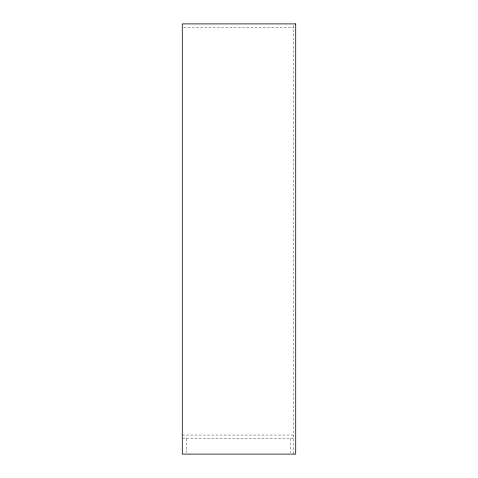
<?xml version="1.0" encoding="UTF-8"?>
<svg xmlns="http://www.w3.org/2000/svg" width="478" height="478" viewBox="0 0 478 478"><rect width="100%" height="100%" fill="white"/><g stroke="black" fill="none" stroke-linecap="round" stroke-linejoin="round"><path stroke-width="0.36" stroke-dasharray="2.39 1.79" d="M183.779 27.324L293.755 27.324M182.291 435.034L293.755 435.034M182.291 438.457L293.755 438.457M293.755 25.268L293.755 454.1M290.331 438.457L290.331 452.612M186.689 438.457L186.689 452.612"/><path stroke-width="0.72" d="M295.709 23.9L182.291 23.9L182.291 454.1L295.709 454.1L295.709 23.9"/></g></svg>
